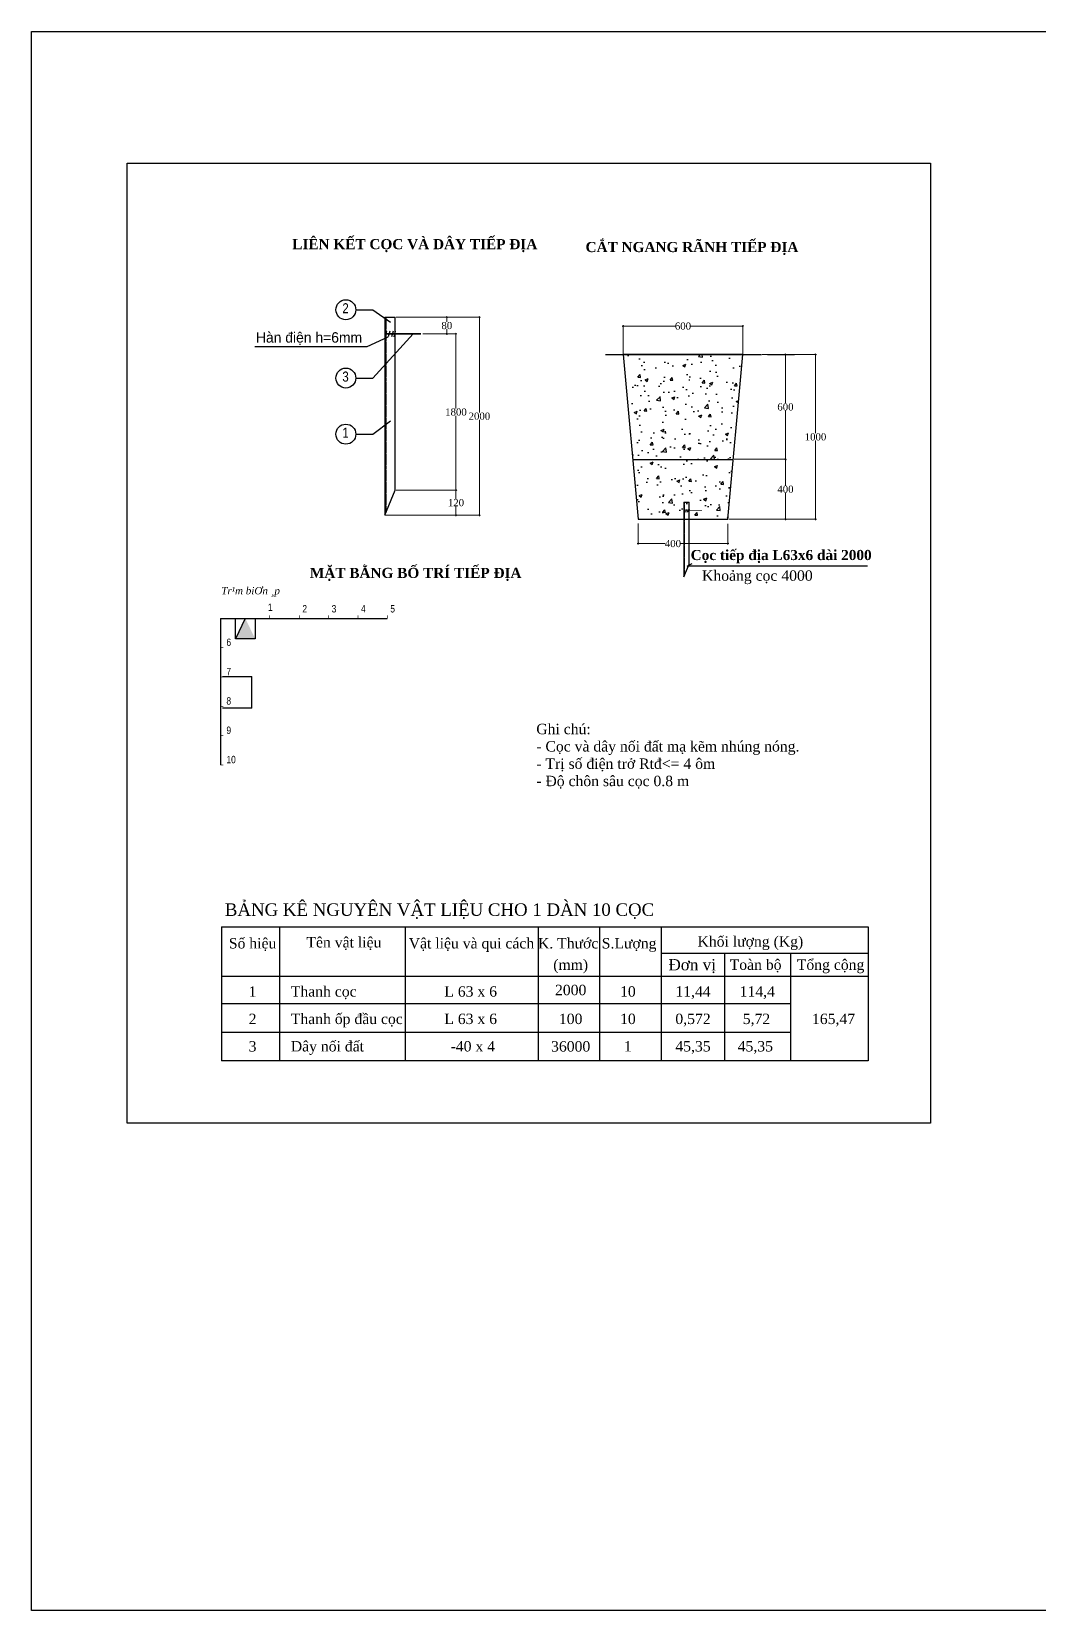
# Model space of a CAD drawing. Header units: inches. Extents: x -246336 to 136055, y -106871 to 69513.
# Drawn here: x -101545 to -89428, y -53093 to -34098 of the extents above; entities that cross this region are included whole.
import ezdxf
from ezdxf.enums import TextEntityAlignment as Align

# ---------------------------------------------------------------- set-up
doc = ezdxf.new("R2010")
doc.units = ezdxf.units.IN
doc.header["$MEASUREMENT"] = 0
doc.linetypes.add('HIDDEN', pattern=[0.375, 0.25, -0.125])
for name, color, linetype in [('1', 7, 'Continuous'), ('DIM', 5, 'Continuous'), ('THEP', 1, 'Continuous'), ('XA-TT2', 7, 'Continuous')]:
    doc.layers.add(name, color=color, linetype=linetype)
doc.styles.add('Dailoc', font='VNTIME_0.TTF', dxfattribs={"height": 3.5})
doc.styles.add('Kten', font='Vtimen.ttf')
doc.styles.get("Standard").update_dxf_attribs({"font": 'VNTIME_0.TTF', "height": 86})
doc.styles.add('TCVN', font='Vhelvci.ttf', dxfattribs={"height": 3})
doc.styles.add('VIET25', font='VNTIME_0.TTF', dxfattribs={"height": 2.5})
doc.styles.add('VIET3IN', font='Vhtime.ttf')
doc.dimstyles.get("Standard").update_dxf_attribs({"dimtxt": 0.18, "dimasz": 15, "dimexe": 10, "dimexo": 10, "dimgap": 0.09, "dimtad": 0, "dimtih": 1, "dimtoh": 1, "dimdec": 0, "dimzin": 0, "dimdsep": 32, "dimtxsty": 'Standard', "dimblk": 'OBLIQUE', "dimcen": 15, "dimdle": 10, "dimclrd": 3, "dimclre": 3, "dimclrt": 3, "dimadec": 0, "dimazin": 0, "dimtfac": 1, "dimtdec": 0, "dimtofl": 0, "dimtmove": 0, "dimatfit": 3, "dimldrblk": 'OPEN30', "dimfxl": 1, "dimtolj": 1, "dimtzin": 0, "dimlwd": 0, "dimlwe": 0, "dimarcsym": 0})
doc.dimstyles.new('TCVN_500', dxfattribs={"dimscale": 0, "dimtxt": 2, "dimasz": 2.5, "dimexe": 2, "dimexo": 2, "dimgap": 1, "dimtad": 1, "dimdec": 0, "dimlfac": 40, "dimzin": 0, "dimdsep": 46, "dimtxsty": 'TCVN', "dimblk1": 'ARCHTICK', "dimblk2": 'ARCHTICK', "dimsah": 1, "dimcen": -1, "dimdle": 2, "dimclrd": 4, "dimclre": 4, "dimclrt": 7, "dimadec": 0, "dimazin": 0, "dimtfac": 1, "dimtdec": 0, "dimtofl": 0, "dimtmove": 0, "dimatfit": 3, "dimldrblk": 'ARCHTICK', "dimfxl": 1, "dimtolj": 1, "dimtzin": 0, "dimarcsym": 0})

# ---------------------------------------------------------------- blocks, each defined once
blk = doc.blocks.new('_ARCHTICK')
at = {"color": 0, "linetype": 'ByBlock', "const_width": 0.15}
blk.add_lwpolyline([(-0.5, -0.5), (0.5, 0.5)], dxfattribs=at)
blk = doc.blocks.new('*D328')
at = {"layer": 'Defpoints', "color": 0}
for p in [(-99250, -41857), (-99250, -42235), (-98897, -42235)]:
    blk.add_point(p, dxfattribs=at)
at = {"layer": 'DIM', "color": 4, "lineweight": -2}
for p, q in [((-99248, -41857), (-98895, -41857)), ((-98897, -41855), (-98897, -42237)), ((-99248, -42235), (-98895, -42235))]:
    blk.add_line(p, q, dxfattribs=at)
at = {"layer": 'DIM', "color": 4, "lineweight": -2, "xscale": 2.5, "yscale": 2.5, "zscale": 2.5}
for p, rotation in [((-98897, -41857), 90), ((-98897, -42235), 270)]:
    blk.add_blockref('_ARCHTICK', p, dxfattribs=dict(at, rotation=rotation))
at = {"layer": 'DIM', "color": 7, "insert": (-98899, -42046), "char_height": 3, "attachment_point": 5, "rotation": 90, "style": 'TCVN'}
blk.add_mtext('\\A1;4000', dxfattribs=at)
blk = doc.blocks.new('_OBLIQUE')
at = {"color": 0, "linetype": 'ByBlock'}
blk.add_line((-0.5, -0.5), (0.5, 0.5), dxfattribs=at)
blk = doc.blocks.new('*D329')
at = {"color": 3, "lineweight": 0}
for p, q in [((-93090, -39244), (-92463, -39244)), ((-92473, -39234), (-92473, -39560)), ((-92473, -39974), (-92473, -39648)), ((-93156, -39964), (-92463, -39964))]:
    blk.add_line(p, q, dxfattribs=at)
at = {"layer": 'Defpoints', "color": 0}
for p in [(-93100, -39244), (-92473, -39244), (-93166, -39964)]:
    blk.add_point(p, dxfattribs=at)
at = {"color": 3, "lineweight": 0, "xscale": 15, "yscale": 15, "zscale": 15}
for p, rotation in [((-92473, -39244), 90), ((-92473, -39964), 270)]:
    blk.add_blockref('_OBLIQUE', p, dxfattribs=dict(at, rotation=rotation))
at = {"color": 3, "insert": (-92473, -39604), "char_height": 86, "attachment_point": 5}
blk.add_mtext('\\A1;400', dxfattribs=at)
blk = doc.blocks.new('_Open30')
at = {"color": 0, "linetype": 'ByBlock', "lineweight": -2}
for p, q in [((-1, 0.3), (0, 0)), ((0, 0), (-1, -0.3)), ((0, 0), (-1, 0))]:
    blk.add_line(p, q, dxfattribs=at)
blk = doc.blocks.new('*D330')
at = {"color": 3, "lineweight": 0}
for p, q in [((-92473, -37974), (-92473, -38570)), ((-92473, -39254), (-92473, -38659))]:
    blk.add_line(p, q, dxfattribs=at)
at = {"layer": 'Defpoints', "color": 0}
for p in [(-92473, -37984), (-92473, -37984), (-92473, -39244)]:
    blk.add_point(p, dxfattribs=at)
at = {"color": 3, "lineweight": 0, "xscale": 15, "yscale": 15, "zscale": 15}
for p, rotation in [((-92473, -37984), 90), ((-92473, -39244), 270)]:
    blk.add_blockref('_OBLIQUE', p, dxfattribs=dict(at, rotation=rotation))
at = {"color": 3, "insert": (-92473, -38614), "char_height": 86, "attachment_point": 5}
blk.add_mtext('\\A1;600', dxfattribs=at)
blk = doc.blocks.new('*D331')
at = {"color": 3, "lineweight": 0}
for p, q in [((-92752, -37984), (-92101, -37984)), ((-92111, -37974), (-92111, -38930)), ((-92111, -39974), (-92111, -39018)), ((-93156, -39964), (-92101, -39964))]:
    blk.add_line(p, q, dxfattribs=at)
at = {"layer": 'Defpoints', "color": 0}
for p in [(-92762, -37984), (-93166, -39964), (-92111, -39964)]:
    blk.add_point(p, dxfattribs=at)
at = {"color": 3, "lineweight": 0, "xscale": 15, "yscale": 15, "zscale": 15}
for p, rotation in [((-92111, -37984), 90), ((-92111, -39964), 270)]:
    blk.add_blockref('_OBLIQUE', p, dxfattribs=dict(at, rotation=rotation))
at = {"color": 3, "insert": (-92111, -38974), "char_height": 86, "attachment_point": 5}
blk.add_mtext('\\A1;1000', dxfattribs=at)
blk = doc.blocks.new('*D332')
at = {"color": 3, "lineweight": 0}
for p, q in [((-97159, -37535), (-96146, -37535)), ((-96156, -37525), (-96156, -38681)), ((-96156, -39926), (-96156, -38769)), ((-97285, -39916), (-96146, -39916))]:
    blk.add_line(p, q, dxfattribs=at)
at = {"layer": 'Defpoints', "color": 0}
for p in [(-97169, -37535), (-96156, -37535), (-97295, -39916)]:
    blk.add_point(p, dxfattribs=at)
at = {"color": 3, "lineweight": 0, "xscale": 15, "yscale": 15, "zscale": 15}
for p, rotation in [((-96156, -37535), 90), ((-96156, -39916), 270)]:
    blk.add_blockref('_OBLIQUE', p, dxfattribs=dict(at, rotation=rotation))
at = {"color": 3, "insert": (-96156, -38725), "char_height": 86, "attachment_point": 5}
blk.add_mtext('\\A1;2000', dxfattribs=at)
blk = doc.blocks.new('*D333')
at = {"color": 3, "lineweight": 0}
for p, q in [((-96837, -37735), (-96428, -37735)), ((-96438, -37725), (-96438, -38631)), ((-96438, -39626), (-96438, -38719)), ((-97159, -39616), (-96428, -39616))]:
    blk.add_line(p, q, dxfattribs=at)
at = {"layer": 'Defpoints', "color": 0}
for p in [(-96847, -37735), (-96438, -37735), (-97169, -39616)]:
    blk.add_point(p, dxfattribs=at)
at = {"color": 3, "lineweight": 0, "xscale": 15, "yscale": 15, "zscale": 15}
for p, rotation in [((-96438, -37735), 90), ((-96438, -39616), 270)]:
    blk.add_blockref('_OBLIQUE', p, dxfattribs=dict(at, rotation=rotation))
at = {"color": 3, "insert": (-96438, -38675), "char_height": 86, "attachment_point": 5}
blk.add_mtext('\\A1;1800', dxfattribs=at)
blk = doc.blocks.new('*D334')
at = {"color": 3, "lineweight": 0}
for p, q in [((-94246, -40015), (-94246, -40268)), ((-93166, -40022), (-93166, -40268)), ((-94256, -40258), (-93920, -40258)), ((-93156, -40258), (-93734, -40258))]:
    blk.add_line(p, q, dxfattribs=at)
at = {"layer": 'Defpoints', "color": 0}
for p in [(-94246, -40005), (-93166, -40012), (-93166, -40258)]:
    blk.add_point(p, dxfattribs=at)
at = {"color": 3, "lineweight": 0, "xscale": 15, "yscale": 15, "zscale": 15, "rotation": 180}
blk.add_blockref('_OBLIQUE', (-94246, -40258), dxfattribs=at)
at = {"color": 3, "lineweight": 0, "xscale": 15, "yscale": 15, "zscale": 15}
blk.add_blockref('_OBLIQUE', (-93166, -40258), dxfattribs=at)
at = {"color": 3, "insert": (-93827, -40258), "char_height": 86, "attachment_point": 5}
blk.add_mtext('\\A1;400', dxfattribs=at)
blk = doc.blocks.new('*D335')
at = {"color": 3, "lineweight": 0}
for p, q in [((-97159, -39616), (-96428, -39616)), ((-96438, -39606), (-96438, -39722)), ((-96438, -39926), (-96438, -39810)), ((-97285, -39916), (-96428, -39916))]:
    blk.add_line(p, q, dxfattribs=at)
at = {"layer": 'Defpoints', "color": 0}
for p in [(-97169, -39616), (-96438, -39616), (-97295, -39916)]:
    blk.add_point(p, dxfattribs=at)
at = {"color": 3, "lineweight": 0, "xscale": 15, "yscale": 15, "zscale": 15}
for p, rotation in [((-96438, -39616), 90), ((-96438, -39916), 270)]:
    blk.add_blockref('_OBLIQUE', p, dxfattribs=dict(at, rotation=rotation))
at = {"color": 3, "insert": (-96438, -39766), "char_height": 86, "attachment_point": 5}
blk.add_mtext('\\A1;120', dxfattribs=at)
blk = doc.blocks.new('*D336')
at = {"color": 3, "lineweight": 0}
for p, q in [((-94436, -37641), (-93797, -37641)), ((-94426, -37974), (-94426, -37631)), ((-92976, -37641), (-93614, -37641)), ((-92986, -37974), (-92986, -37631))]:
    blk.add_line(p, q, dxfattribs=at)
at = {"layer": 'Defpoints', "color": 0}
for p in [(-92986, -37641), (-94426, -37984), (-92986, -37984)]:
    blk.add_point(p, dxfattribs=at)
at = {"color": 3, "lineweight": 0, "xscale": 15, "yscale": 15, "zscale": 15, "rotation": 180}
blk.add_blockref('_OBLIQUE', (-94426, -37641), dxfattribs=at)
at = {"color": 3, "lineweight": 0, "xscale": 15, "yscale": 15, "zscale": 15}
blk.add_blockref('_OBLIQUE', (-92986, -37641), dxfattribs=at)
at = {"color": 3, "insert": (-93706, -37641), "char_height": 86, "attachment_point": 5}
blk.add_mtext('\\A1;600', dxfattribs=at)
blk = doc.blocks.new('*D337')
at = {"color": 3, "lineweight": 0}
for p, q in [((-97159, -37535), (-96538, -37535)), ((-96548, -37525), (-96548, -37591)), ((-96837, -37735), (-96538, -37735)), ((-96548, -37745), (-96548, -37679))]:
    blk.add_line(p, q, dxfattribs=at)
at = {"layer": 'Defpoints', "color": 0}
for p in [(-97169, -37535), (-96548, -37535), (-96847, -37735)]:
    blk.add_point(p, dxfattribs=at)
at = {"color": 3, "lineweight": 0, "xscale": 15, "yscale": 15, "zscale": 15}
for p, rotation in [((-96548, -37535), 90), ((-96548, -37735), 270)]:
    blk.add_blockref('_OBLIQUE', p, dxfattribs=dict(at, rotation=rotation))
at = {"color": 3, "insert": (-96548, -37635), "char_height": 86, "attachment_point": 5}
blk.add_mtext('\\A1;80', dxfattribs=at)

msp = doc.modelspace()

# ---------------------------------------------------------------- hatches: boundary and pattern name
at = {"layer": 'DIM'}
msp.add_hatch(color=256, dxfattribs=at).paths.add_polyline_path([(-98854.459, -41403.627), (-98973.511, -41157.669), (-99092.563, -41403.627)])
at = {"layer": 'XA-TT2', "linetype": 'Continuous'}
h = msp.add_hatch(dxfattribs=at)
h.set_pattern_fill('AR-CONC', color=256, scale=54, style=0)
h.set_pattern_definition([(50, (-97560.93, -47158.2), (387.3205, -33.886), [40.5, -445.5]), (355, (-97560.93, -47158.2), (-74.926, 406.184), [32.4, -356.4]), (100.4514, (-97528.65, -47161.03), (312.395, 372.297), [34.42, -378.617]), (46.184, (-97560.93, -47050.2), (576.31, -89.38), [60.75, -668.25]), (96.6356, (-97512.9, -47057.66), (504.718, 526.024), [51.63, -567.925]), (351.184, (-97560.9, -47050.2), (504.717, 526.024), [48.6, -534.6]), (21, (-97506.93, -47077.2), (322.33, -217.414), [40.5, -445.5]), (326, (-97506.93, -47077.2), (131.39, 391.581), [32.4, -356.4]), (71.4514, (-97480.06, -47095.33), (453.72, 174.166), [34.42, -378.617]), (37.5, (-97560.93, -47158.21), (6.5663, 179.7627), [0, -352.08, 0, -361.8, 0, -357.75]), (7.5, (-97560.93, -47158.2), (142.0576, 212.9823), [0, -206.28, 0, -343.98, 0, -136.35]), (327.5, (-97681.35, -47158.21), (288.2641, -12.1796), [0, -135, 0, -421.2, 0, -558.9]), (317.5, (-97735.35, -47158.2), (314.9205, 54.0567), [0, -175.5, 0, -279.72, 0, -396.9])])
h.paths.add_polyline_path([(-94245.614, -39964.33), (-93165.614, -39964.33), (-92985.614, -37984.33), (-94425.614, -37984.33)])

# ---------------------------------------------------------------- linework, layer by layer
for p, q in [((-92690.327, -37984.33), (-92365.457, -37984.33)), ((-99261.311, -44869.589), (-99261.311, -46480.511)), ((-98561.829, -44869.589), (-98561.829, -46480.511)), ((-97047.405, -44869.589), (-97047.405, -46480.511)), ((-95447.142, -44869.589), (-95447.142, -46480.511)), ((-94709.142, -44869.589), (-94709.142, -46480.511)), ((-93967.922, -44869.589), (-93967.922, -46480.511)), ((-91478.313, -44869.589), (-91478.313, -46480.511)), ((-93208.107, -45186.554), (-93208.107, -46480.511)), ((-92412.835, -45186.554), (-92412.835, -46480.511)), ((-99261.311, -45461.134), (-91478.313, -45461.134)), ((-99261.311, -45790.932), (-92412.835, -45790.932)), ((-99261.311, -46135.722), (-92412.835, -46135.722)), ((-91478.313, -46480.511), (-99261.311, -46480.511))]:
    msp.add_line(p, q)
at = {"color": 7}
msp.add_line((-99261.311, -44869.589), (-91478.313, -44869.589), dxfattribs=at)
for points in [[(-101545.395, -34097.632), (-74481.396, -34097.632), (-74481.396, -53092.941), (-101545.395, -53092.941)], [(-100395.995, -35680.971), (-90727.521, -35680.971), (-90727.521, -47228.704), (-100395.995, -47228.704)]]:
    msp.add_lwpolyline(points, close=True)
msp.add_point((-92473.457, -37984.33))
at = {"layer": '1'}
for p, q in [((-97505.759, -37886.491), (-97253.213, -37770.003)), ((-98860.151, -37886.491), (-97505.759, -37886.491)), ((-93967.922, -45186.554), (-91478.313, -45186.554))]:
    msp.add_line(p, q, dxfattribs=at)
at = {"layer": 'DIM'}
for p, q in [((-97643.044, -37444.192), (-97438.391, -37444.192)), ((-97438.391, -37444.192), (-97224.962, -37594.391)), ((-97438.391, -38266.141), (-96953.686, -37734.598)), ((-97643.044, -38266.141), (-97438.391, -38266.141)), ((-97438.391, -38941.405), (-97224.962, -38779.581)), ((-97643.044, -38941.405), (-97438.391, -38941.405)), ((-98973.511, -41157.669), (-99092.563, -41403.627))]:
    msp.add_line(p, q, dxfattribs=at)
msp.add_lwpolyline([(-98854.459, -41157.669), (-98854.459, -41403.627), (-99092.563, -41403.627), (-99092.563, -41157.669)], close=True, dxfattribs=at)
for centre in [(-97763.044, -37444.192), (-97763.044, -38266.141), (-97763.044, -38941.405)]:
    msp.add_circle(centre, 120, dxfattribs=at)
at = {"layer": 'THEP', "color": 0}
for p, q in [((-97294.88, -37534.598), (-97294.88, -39916.202)), ((-97294.88, -37534.598), (-97168.88, -37534.598)), ((-97168.88, -39616.202), (-97168.88, -37534.598)), ((-97274.314, -37703.939), (-97293.213, -37770.003)), ((-97234.314, -37703.939), (-97253.213, -37770.003)), ((-97194.314, -37703.939), (-97213.213, -37770.003)), ((-97167.864, -37703.939), (-97186.764, -37770.003)), ((-97294.88, -39916.202), (-97168.88, -39616.202)), ((-93696.112, -39761.322), (-93696.112, -40657.067)), ((-93696.112, -39761.322), (-93633.112, -39761.322)), ((-93685.828, -39845.993), (-93695.278, -39879.025)), ((-93665.828, -39845.993), (-93675.278, -39879.025)), ((-93645.828, -39845.993), (-93655.278, -39879.025)), ((-93632.604, -39845.993), (-93642.054, -39879.025)), ((-93633.112, -40507.067), (-93633.112, -39761.322)), ((-93696.112, -40657.067), (-93633.112, -40507.067)), ((-99272.892, -41157.669), (-98976.459, -41157.669)), ((-99272.018, -41157.669), (-99272.018, -42921.499)), ((-98976.459, -41157.669), (-97264.466, -41157.669))]:
    msp.add_line(p, q, dxfattribs=at)
at = {"layer": 'THEP', "color": 0, "linetype": 'HIDDEN'}
for p, q in [((-97282.88, -37534.598), (-97282.88, -39887.631)), ((-93690.112, -39761.322), (-93690.112, -40642.781))]:
    msp.add_line(p, q, dxfattribs=at)
at = {"layer": 'THEP', "color": 0}
for points, const_width in [([(-97294.88, -37734.598), (-96859.072, -37734.598)], 20), ([(-93696.112, -39861.322), (-93478.207, -39861.322)], 10)]:
    msp.add_lwpolyline(points, dxfattribs=dict(at, const_width=const_width))
at = {"layer": 'THEP', "const_width": 7.055}
for points in [[(-98715.219, -41157.669), (-98679.943, -41157.669), (-98679.943, -41122.393)], [(-98358.014, -41157.669), (-98322.738, -41157.669), (-98322.738, -41122.393)], [(-98005.257, -41157.669), (-97969.981, -41157.669), (-97969.981, -41122.393)], [(-97652.499, -41157.669), (-97617.224, -41157.669), (-97617.224, -41122.393)], [(-97299.742, -41157.669), (-97264.466, -41157.669), (-97264.466, -41122.393)], [(-99272.018, -41475.194), (-99272.018, -41510.469), (-99236.742, -41510.469)], [(-99272.018, -41827.951), (-99272.018, -41863.227), (-99236.742, -41863.227)], [(-99272.018, -42180.708), (-99272.018, -42215.984), (-99236.742, -42215.984)], [(-99272.018, -42533.466), (-99272.018, -42568.741), (-99236.742, -42568.741)], [(-99272.018, -42533.466), (-99272.018, -42568.741), (-99236.742, -42568.741)], [(-99272.018, -42886.223), (-99272.018, -42921.499), (-99236.742, -42921.499)]]:
    msp.add_lwpolyline(points, dxfattribs=at)
at = {"layer": 'XA-TT2', "color": 2}
msp.add_lwpolyline([(-94640.422, -37984.33), (-92762.327, -37984.33)], dxfattribs=at)
msp.add_lwpolyline([(-94245.614, -39964.33), (-93165.614, -39964.33), (-92985.614, -37984.33), (-94425.614, -37984.33)], close=True, dxfattribs=at)
at = {"layer": 'XA-TT2', "color": 3}
for points in [[(-94311.069, -39244.33), (-93100.16, -39244.33)], [(-91487.316, -40528.116), (-93655.502, -40528.116), (-93593.617, -40497.014)]]:
    msp.add_lwpolyline(points, dxfattribs=at)

# ---------------------------------------------------------------- texts
for s, height, style, p in [('B¶ng kª nguyªn vËt liÖu cho 1 dµn 10 cäc', 150, 'VIET3IN', (-96635.789, -44736.349)), ('Sè hiÖu', 125, 'VIET25', (-98885.506, -45128.888)), ('Tªn vËt liÖu', 125, 'VIET25', (-97786.463, -45116.963)), ('VËt liÖu vµ qui c¸ch', 125, 'VIET25', (-96251.562, -45128.888)), ('K. Th\xadíc', 125, 'VIET25', (-95087.545, -45128.888)), ('S.L\xadîng', 125, 'VIET25', (-94354.327, -45128.888)), ('Khèi l\xadîng (Kg)', 125, 'VIET25', (-92894.867, -45107.093)), ('(mm)', 125, 'VIET25', (-95057.542, -45386.23)), ('Toµn bé', 125, 'VIET25', (-92831.862, -45386.23)), ('Tæng céng', 125, 'VIET25', (-91929.611, -45386.23)), ('1', 125, 'VIET25', (-98885.506, -45709.489)), ('2000', 125, 'VIET25', (-95057.542, -45691.046)), ('10', 125, 'VIET25', (-94369.086, -45708.391)), ('11,44', 125, 'VIET25', (-93585.177, -45708.391)), ('114,4', 125, 'VIET25', (-92811.958, -45708.391)), ('2', 125, 'VIET25', (-98885.506, -46039.289)), ('100', 125, 'VIET25', (-95057.542, -46038.189)), ('10', 125, 'VIET25', (-94369.086, -46038.191)), ('0,572', 125, 'VIET25', (-93585.177, -46038.191)), ('5,72', 125, 'VIET25', (-92821.262, -46038.191)), ('165,47', 125, 'VIET25', (-91894.012, -46038.191)), ('3', 125, 'VIET25', (-98885.506, -46369.089)), ('36000', 125, 'VIET25', (-95057.542, -46369.462)), ('1', 125, 'VIET25', (-94369.086, -46367.991)), ('45,35', 125, 'VIET25', (-93585.177, -46367.991)), ('45,35', 125, 'VIET25', (-92835.299, -46367.991))]:
    msp.add_text(s, height=height, dxfattribs=dict(style=style)).set_placement(p, align=Align.CENTER)
at = {"style": 'VIET25'}
for s, p in [('Thanh cäc', (-98425.458, -45708.391)), ('L 63 x 6', (-96578.134, -45708.391)), ('Thanh èp ®Çu cäc', (-98425.458, -46038.191)), ('L 63 x 6', (-96578.134, -46038.191)), ('D©y nèi ®Êt', (-98425.458, -46367.991)), ('-40 x 4', (-96502.387, -46367.991))]:
    msp.add_text(s, height=125, dxfattribs=at).set_placement(p)
at = {"char_height": 121.599265, "width": 4284.1064, "attachment_point": 5, "style": 'Kten'}
for s, insert in [('{\\fTimes New Roman|b1|i0|c0|p18;\\C0;LIÊN KẾT CỌC VÀ DÂY TIẾP \\fTimes New Roman|b1|i0|c238|p18;Đ\\fTimes New Roman|b1|i0|c0|p18;ỊA}', (-96933.616, -36673.129)), ('{\\fTimes New Roman|b1|i0|c0|p18;\\C0;CẮT NGANG RÃNH TIẾP \\fTimes New Roman|b1|i0|c238|p18;Đ\\fTimes New Roman|b1|i0|c0|p18;ỊA}', (-93597.867, -36708.04)), ('{\\fTimes New Roman|b1|i0|c0|p18;\\C0;Cọc tiếp \\fTimes New Roman|b1|i0|c238|p18;đ\\fTimes New Roman|b1|i0|c0|p18;ịa L63x6 dài 2000}', (-92524.39, -40414.776)), ('{\\fTimes New Roman|b1|i0|c0|p18;\\C0;MẶT BẰNG BỐ TRÍ TIẾP \\fTimes New Roman|b1|i0|c238|p18;Đ\\fTimes New Roman|b1|i0|c0|p18;ỊA}', (-96922.75, -40628.708))]:
    msp.add_mtext(s, dxfattribs=dict(at, insert=insert))
at = {"color": 7, "insert": (-93594.906, -45341.175), "char_height": 136.189815, "width": 1400.82353, "attachment_point": 5, "style": 'Dailoc'}
msp.add_mtext('{\\fTimes New Roman|b0|i0|c238|p18;Đ\\fTimes New Roman|b0|i0|c163|p18;ơ\\fTimes New Roman|b0|i0|c0|p18;n vị}', dxfattribs=at)
at = {"layer": '1', "style": 'TCVN'}
for s, height, p in [('1', 88.189, (-98701.088, -41067.931)), ('2', 88.189, (-98286.492, -41086.045)), ('3', 88.189, (-97933.735, -41086.045)), ('4', 88.189, (-97580.978, -41086.045)), ('5', 88.189, (-97228.221, -41086.045)), ('6', 88.189, (-99200.395, -41489.189)), ('7', 88.189, (-99200.395, -41841.947)), ('8', 88.189, (-99200.395, -42194.704)), ('9', 88.189, (-99200.395, -42547.461)), ('10', 88.1893, (-99200.395, -42900.218))]:
    msp.add_text(s, height=height, dxfattribs=at).set_placement(p)
at = {"layer": '1', "insert": (-98845.141, -37714.82), "char_height": 125, "width": 4247.22222, "attachment_point": 1}
msp.add_mtext('{\\fVN-NTime|b0|i0|c0|p2;Haøn ñieän h=6mm}', dxfattribs=at)
at = {"layer": 'DIM', "color": 7, "style": 'TCVN'}
for s, p in [('2', (-97805.128, -37486.248)), ('3', (-97805.128, -38308.196)), ('1', (-97805.128, -38983.461))]:
    msp.add_text(s, height=120, dxfattribs=at).set_placement(p)
at = {"layer": 'DIM', "insert": (-99262.79, -40779.933), "char_height": 88.18932, "width": 1437.21268, "attachment_point": 1, "style": 'TCVN'}
msp.add_mtext('{\\f.VnTime|b0|i1|c0|p34;\\C7;Tr¹m biƠn ¸p}', dxfattribs=at)
at = {"layer": 'DIM', "color": 7, "insert": (-95471.229, -42425.988), "char_height": 125, "width": 3857.63889, "attachment_point": 1}
msp.add_mtext('{\\fTimes New Roman|b0|i0|c0|p18;Ghi chú: \\P- Cọc và dây nối \\fTimes New Roman|b0|i0|c238|p18;đ\\fTimes New Roman|b0|i0|c0|p18;ất mạ kẽm nhúng nóng.\\P- Trị số \\fTimes New Roman|b0|i0|c238|p18;đ\\fTimes New Roman|b0|i0|c0|p18;iện trở Rt\\fTimes New Roman|b0|i0|c238|p18;đ\\fTimes New Roman|b0|i0|c0|p18;<= 4 ôm\\P- \\fTimes New Roman|b0|i0|c238|p18;Đ\\fTimes New Roman|b0|i0|c0|p18;ộ chôn sâu cọc 0.8 m}', dxfattribs=at)
at = {"layer": 'XA-TT2', "style": 'VIET25'}
msp.add_text('Kho¶ng cäc 4000', height=125, dxfattribs=at).set_placement((-93476.745, -40705.184))

# ---------------------------------------------------------------- dimensions: what is measured, and where the dimension line sits
for base, p1, p2, text, picture, middle in [((-96156.216, -37534.598), (-97294.88, -39916.202), (-97168.88, -37534.598), '2000', '*D332', (-96156.216, -38725.4)), ((-96438.282, -37734.598), (-97168.88, -39616.202), (-96847.072, -37734.598), '1800', '*D333', (-96438.282, -38675.4)), ((-92110.777, -39964.33), (-92762.327, -37984.33), (-93165.614, -39964.33), '1000', '*D331', (-92110.777, -38974.33)), ((-92473.457, -37984.33), (-92473.457, -39244.33), (-92473.457, -37984.33), '600', '*D330', (-92473.457, -38614.33)), ((-92473.457, -39244.33), (-93165.614, -39964.33), (-93100.16, -39244.33), '400', '*D329', (-92473.457, -39604.33))]:
    dim = msp.add_linear_dim(base=base, p1=p1, p2=p2, angle=90, text=text, dimstyle='Standard')
    dim.commit()
    dim.dimension.update_dxf_attribs({"geometry": picture, "text_midpoint": middle})
for base, p1, p2, text, picture, middle in [((-96548.191, -37534.598), (-96847.072, -37734.598), (-97168.88, -37534.598), '80', '*D337', (-96548.191, -37634.598)), ((-96438.282, -39616.202), (-97294.88, -39916.202), (-97168.88, -39616.202), '120', '*D335', (-96438.282, -39766.202))]:
    dim = msp.add_linear_dim(base=base, p1=p1, p2=p2, angle=90, text=text, dimstyle='Standard')
    dim.commit()
    dim.dimension.update_dxf_attribs({"geometry": picture, "text_midpoint": middle, "dimtype": 160})
dim = msp.add_linear_dim(base=(-92985.614, -37641.45), p1=(-94425.614, -37984.33), p2=(-92985.614, -37984.33), text='600', dimstyle='Standard')
dim.commit()
dim.dimension.update_dxf_attribs({"geometry": '*D336', "text_midpoint": (-93705.614, -37641.45)})
dim = msp.add_linear_dim(base=(-93165.614, -40257.964), p1=(-94245.614, -40004.657), p2=(-93165.614, -40012.219), text='400', dimstyle='Standard')
dim.commit()
dim.dimension.update_dxf_attribs({"geometry": '*D334', "text_midpoint": (-93827.063, -40257.964), "dimtype": 160})
at = {"layer": 'DIM'}
dim = msp.add_linear_dim(base=(-98896.756, -42234.725), p1=(-99250.454, -41856.725), p2=(-99250.454, -42234.725), angle=90, text='4000', dimstyle='TCVN_500', override={"dimscale": 1}, dxfattribs=at)
dim.commit()
dim.dimension.update_dxf_attribs({"geometry": '*D328', "text_midpoint": (-98899.288, -42045.725)})

doc.saveas('drawing.dxf')
